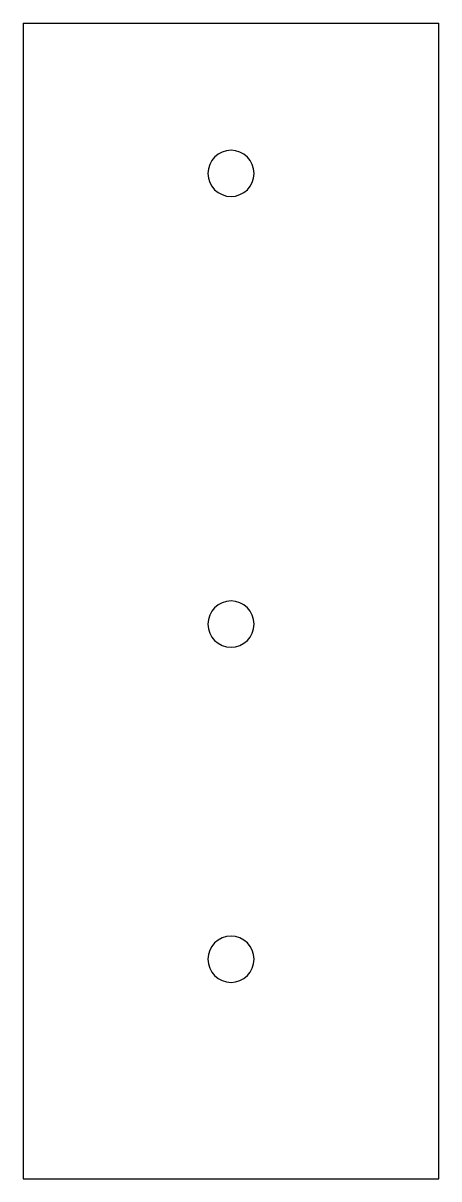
# Model space of a CAD drawing. Extents: x -18 to 18, y -50 to 50.
import ezdxf

# ---------------------------------------------------------------- set-up
doc = ezdxf.new("R2010")
doc.units = 0
for name, color, linetype in [('default', 7, 'CONTINUOUS'), ('layer1', 7, 'CONTINUOUS'), ('layer2', 7, 'CONTINUOUS')]:
    doc.layers.add(name, color=color, linetype=linetype)

msp = doc.modelspace()

# ---------------------------------------------------------------- linework, layer by layer
at = {"layer": 'default'}
for p, q in [((-18, 50), (18, 50)), ((-18, 50), (-18, -50)), ((18, -50), (18, 50)), ((-18, -50), (18, -50))]:
    msp.add_line(p, q, dxfattribs=at)
at = {"layer": 'layer1'}
for start, end in [(90, 270), (270, 90)]:
    msp.add_arc((0, 37), 2, start, end, dxfattribs=at)
at = {"layer": 'layer2'}
for centre, start, end in [((0, -2), 90, 270), ((0, -2), 270, 90), ((0, -31), 90, 270), ((0, -31), 270, 90)]:
    msp.add_arc(centre, 2, start, end, dxfattribs=at)

doc.saveas('drawing.dxf')
